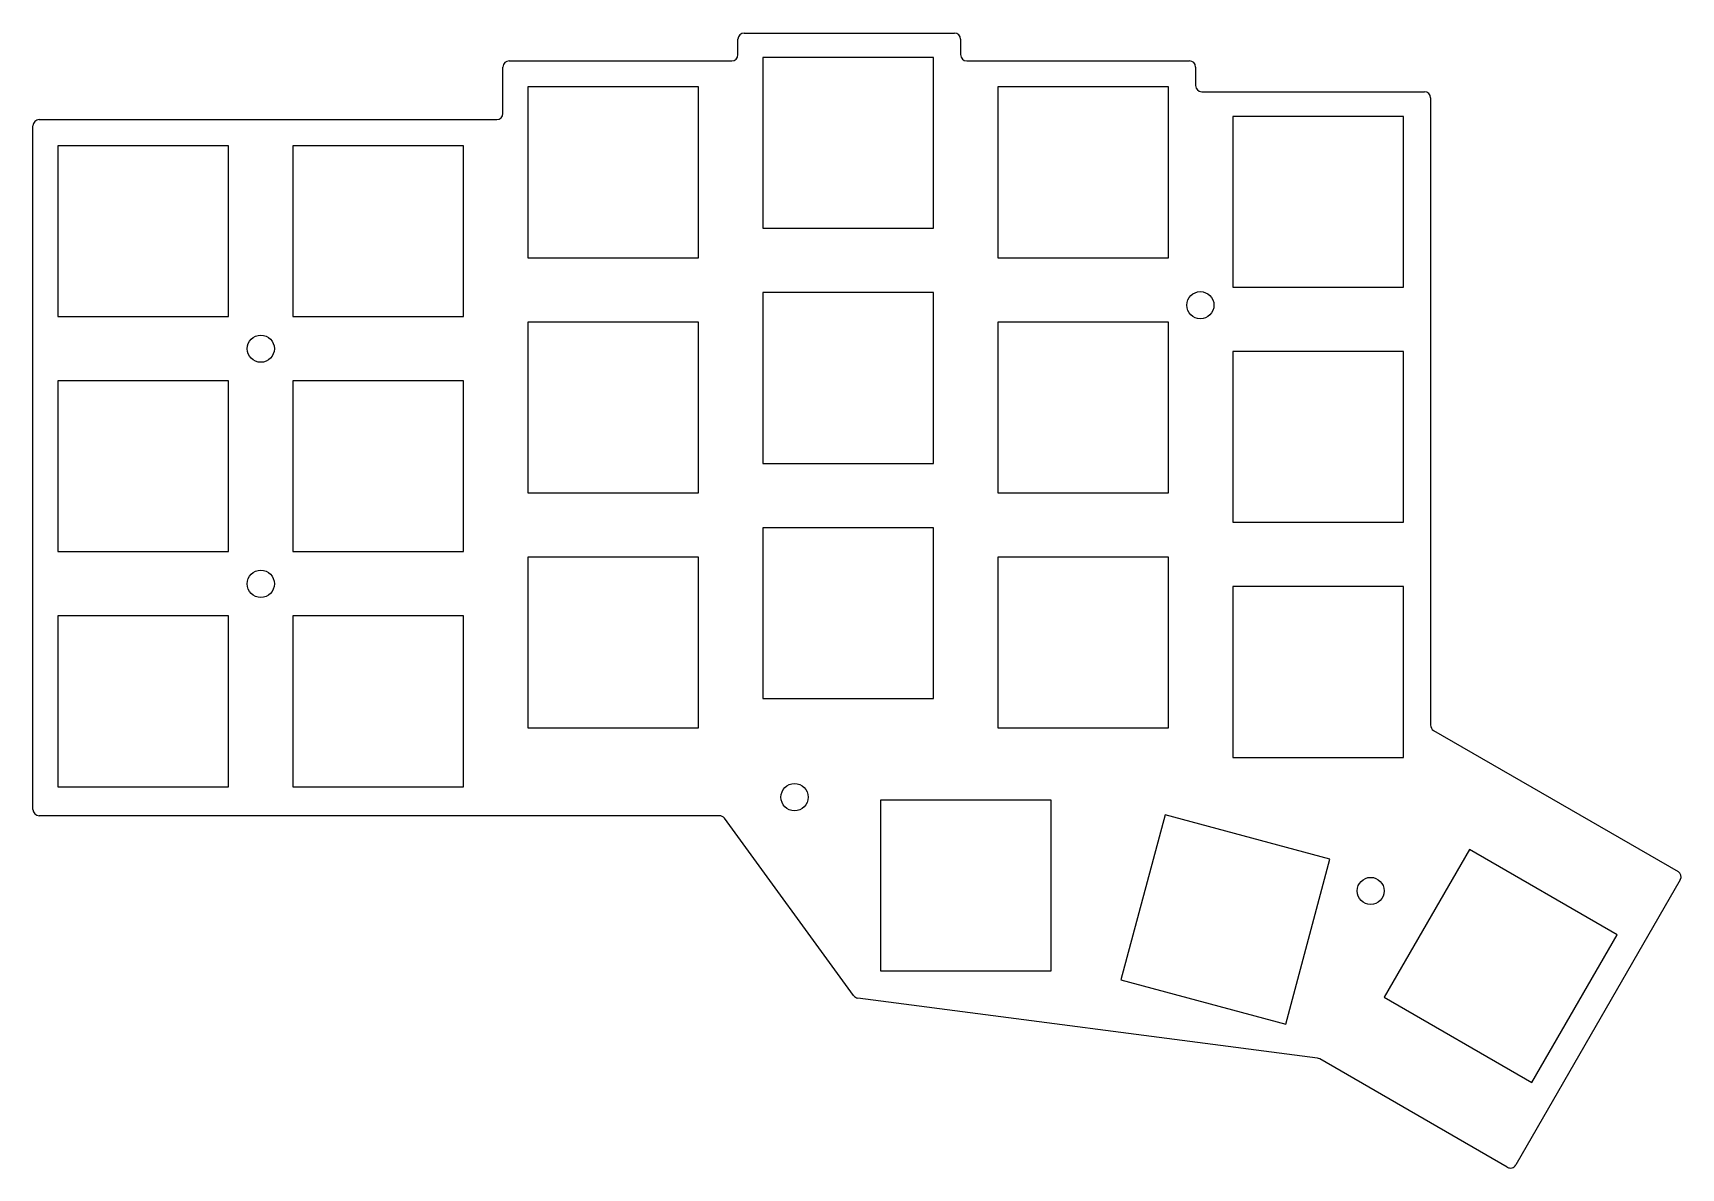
# Model space of a CAD drawing. Header units: millimetres. Extents: x 91 to 224, y -138 to -46.
import ezdxf

# ---------------------------------------------------------------- set-up
doc = ezdxf.new("R2010")
doc.units = ezdxf.units.MM

msp = doc.modelspace()

# ---------------------------------------------------------------- linework, layer by layer
at = {"linetype": 'CONTINUOUS'}
for p, q in [((148.08, -47.74), (148.08, -46.49)), ((148.58, -45.99), (165.58, -45.99)), ((166.08, -46.49), (166.08, -47.74)), ((129.08, -52.49), (129.08, -48.74)), ((129.58, -48.24), (147.58, -48.24)), ((163.9, -47.98), (150.1, -47.98)), ((150.1, -47.98), (150.1, -61.77)), ((163.9, -61.77), (163.9, -47.98)), ((166.58, -48.24), (184.58, -48.24)), ((185.08, -48.74), (185.08, -50.24)), ((144.9, -50.35), (131.1, -50.35)), ((131.1, -50.35), (131.1, -64.15)), ((144.9, -64.15), (144.9, -50.35)), ((182.9, -50.35), (169.1, -50.35)), ((169.1, -50.35), (169.1, -64.15)), ((182.9, -64.15), (182.9, -50.35)), ((185.58, -50.74), (203.58, -50.74)), ((204.08, -51.24), (204.08, -52.99)), ((91.58, -52.99), (128.58, -52.99)), ((201.9, -52.73), (188.1, -52.73)), ((188.1, -52.73), (188.1, -66.53)), ((201.9, -66.53), (201.9, -52.73)), ((204.08, -52.99), (204.08, -101.91)), ((91.08, -108.74), (91.08, -53.49)), ((106.9, -55.1), (93.1, -55.1)), ((93.1, -55.1), (93.1, -68.9)), ((106.9, -68.9), (106.9, -55.1)), ((125.9, -55.1), (112.1, -55.1)), ((112.1, -55.1), (112.1, -68.9)), ((125.9, -68.9), (125.9, -55.1)), ((150.1, -61.77), (163.9, -61.77)), ((131.1, -64.15), (144.9, -64.15)), ((169.1, -64.15), (182.9, -64.15)), ((188.1, -66.53), (201.9, -66.53)), ((163.9, -66.97), (150.1, -66.97)), ((150.1, -66.97), (150.1, -80.78)), ((163.9, -80.78), (163.9, -66.97)), ((93.1, -68.9), (106.9, -68.9)), ((112.1, -68.9), (125.9, -68.9)), ((144.9, -69.35), (131.1, -69.35)), ((131.1, -69.35), (131.1, -83.15)), ((144.9, -83.15), (144.9, -69.35)), ((182.9, -69.35), (169.1, -69.35)), ((169.1, -69.35), (169.1, -83.15)), ((182.9, -83.15), (182.9, -69.35)), ((201.9, -71.72), (188.1, -71.72)), ((188.1, -71.72), (188.1, -85.53)), ((201.9, -85.53), (201.9, -71.72)), ((106.9, -74.1), (93.1, -74.1)), ((93.1, -74.1), (93.1, -87.9)), ((106.9, -87.9), (106.9, -74.1)), ((125.9, -74.1), (112.1, -74.1)), ((112.1, -74.1), (112.1, -87.9)), ((125.9, -87.9), (125.9, -74.1)), ((150.1, -80.78), (163.9, -80.78)), ((131.1, -83.15), (144.9, -83.15)), ((169.1, -83.15), (182.9, -83.15)), ((163.9, -85.97), (150.1, -85.97)), ((150.1, -85.97), (150.1, -99.78)), ((163.9, -99.78), (163.9, -85.97)), ((188.1, -85.53), (201.9, -85.53)), ((93.1, -87.9), (106.9, -87.9)), ((112.1, -87.9), (125.9, -87.9)), ((144.9, -88.35), (131.1, -88.35)), ((131.1, -88.35), (131.1, -102.15)), ((144.9, -102.15), (144.9, -88.35)), ((182.9, -88.35), (169.1, -88.35)), ((169.1, -88.35), (169.1, -102.15)), ((182.9, -102.15), (182.9, -88.35)), ((201.9, -90.72), (188.1, -90.72)), ((188.1, -90.72), (188.1, -104.53)), ((201.9, -104.53), (201.9, -90.72)), ((106.9, -93.1), (93.1, -93.1)), ((93.1, -93.1), (93.1, -106.9)), ((106.9, -106.9), (106.9, -93.1)), ((125.9, -93.1), (112.1, -93.1)), ((112.1, -93.1), (112.1, -106.9)), ((125.9, -106.9), (125.9, -93.1)), ((150.1, -99.78), (163.9, -99.78)), ((131.1, -102.15), (144.9, -102.15)), ((169.1, -102.15), (182.9, -102.15)), ((204.33, -102.34), (224.09, -113.75)), ((188.1, -104.53), (201.9, -104.53)), ((93.1, -106.9), (106.9, -106.9)), ((112.1, -106.9), (125.9, -106.9)), ((146.59, -109.24), (91.58, -109.24)), ((173.4, -107.97), (159.6, -107.97)), ((159.6, -107.97), (159.6, -121.78)), ((173.4, -121.78), (173.4, -107.97)), ((182.62, -109.17), (179.05, -122.5)), ((195.95, -112.75), (182.62, -109.17)), ((157.43, -123.78), (146.99, -109.45)), ((192.38, -126.08), (195.95, -112.75)), ((207.22, -111.96), (200.32, -123.91)), ((219.17, -118.86), (207.22, -111.96)), ((224.27, -114.43), (210.97, -137.46)), ((212.27, -130.81), (219.17, -118.86)), ((159.6, -121.78), (173.4, -121.78)), ((179.05, -122.5), (192.38, -126.08)), ((200.32, -123.91), (212.27, -130.81)), ((194.94, -128.82), (157.77, -123.98)), ((210.29, -137.64), (195.12, -128.88))]:
    msp.add_line(p, q, dxfattribs=at)
for centre in [(185.47, -67.99), (109.5, -71.5), (109.5, -90.5), (152.66, -107.74), (199.24, -115.32)]:
    msp.add_circle(centre, 1.1, dxfattribs=at)
for centre, start, end in [((148.58, -46.49), 90, 180), ((165.58, -46.49), 0, 90), ((147.58, -47.74), 270, 0), ((166.58, -47.74), 180, 270), ((129.58, -48.74), 90, 180), ((184.58, -48.74), 0, 90), ((185.58, -50.24), 180, 270), ((203.58, -51.24), 0.0254, 90), ((91.58, -53.49), 90.0015, 180.002), ((128.58, -52.49), 270.0015, 0), ((203.58, -52.99), 0, 0.0254), ((204.58, -101.91), 180, 240), ((91.58, -108.74), 180.002, 270), ((146.59, -109.74), 36.0829, 90), ((223.84, -114.18), 330.0022, 60), ((157.84, -123.48), 216.0829, 262.5737), ((194.87, -129.32), 60, 82.5737), ((210.54, -137.21), 240, 330.0022)]:
    msp.add_arc(centre, 0.5, start, end, dxfattribs=at)

doc.saveas('drawing.dxf')
